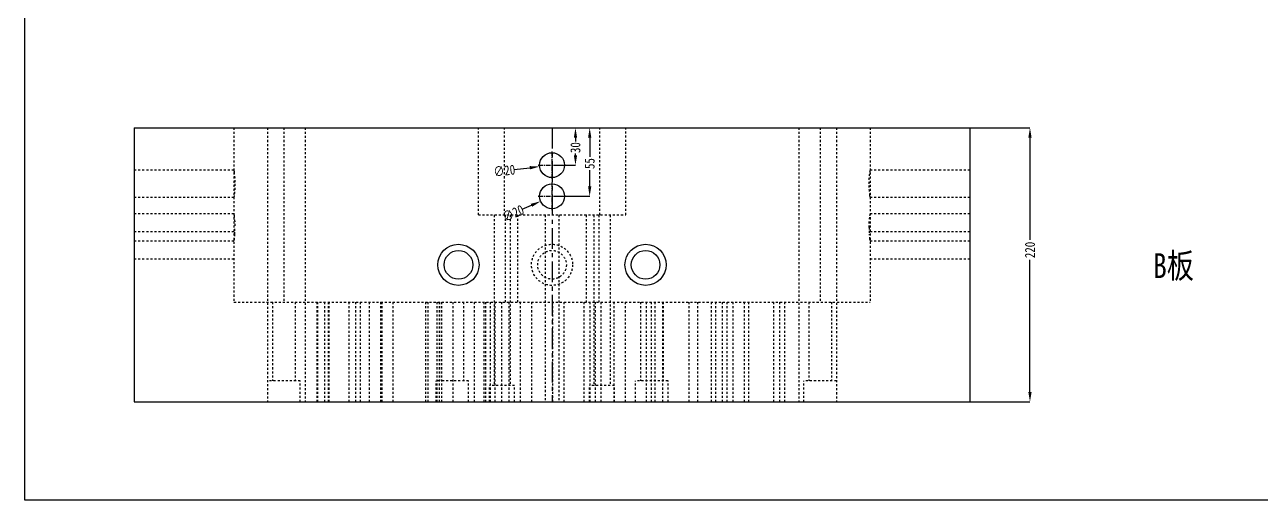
# Model space of a CAD drawing. Header units: millimetres. Extents: x 1803 to 4269, y -6912 to 1836.
# Drawn here: x 2396 to 3388, y -4759 to -4377 of the extents above; entities that cross this region are included whole.
import ezdxf

# ---------------------------------------------------------------- set-up
doc = ezdxf.new("R2010")
doc.units = ezdxf.units.MM
doc.header["$LTSCALE"] = 16.335
doc.header["$PDMODE"] = 3
doc.header["$PDSIZE"] = 0.3125
doc.linetypes.add('CENTER', pattern=[0.6, 0.375, -0.075, 0.075, -0.075])
doc.linetypes.add('HIDDEN', pattern=[0.2, 0.1, -0.1])
doc.layers.get('0').update_dxf_attribs({"linetype": 'CONTINUOUS'})
doc.layers.get('Defpoints').update_dxf_attribs({"linetype": 'CONTINUOUS'})
doc.layers.add('DEFAULT_2', color=8, linetype='HIDDEN')
doc.styles.get("Standard").update_dxf_attribs({"font": 'txt', "width": 0.8})
doc.dimstyles.new('11', dxfattribs={"dimtxt": 8, "dimasz": 8, "dimexe": 0, "dimexo": 0, "dimgap": 0, "dimtad": 0, "dimdsep": 46, "dimtxsty": 'Standard', "dimcen": 0, "dimclrd": 4, "dimclre": 4, "dimclrt": 6, "dimazin": 0, "dimtp": 0.01, "dimtm": 0.01, "dimtfac": 1, "dimtofl": 0, "dimtmove": 0, "dimatfit": 3, "dimfxl": 0, "dimtolj": 1, "dimarcsym": 0})

# ---------------------------------------------------------------- blocks, each defined once
blk = doc.blocks.new('*D863')
at = {"color": 4, "lineweight": -2}
blk.add_line((2795.31, -4525.49), (2802.63, -4522.28), dxfattribs=at)
at = {"color": 4}
blk.add_solid([(2802.1, -4521.06), (2803.17, -4523.5), (2809.96, -4519.07)], dxfattribs=at)
at = {"layer": 'Defpoints', "color": 0}
for p in [(2809.96, -4519.07), (2828.28, -4511.04)]:
    blk.add_point(p, dxfattribs=at)
at = {"color": 6, "insert": (2787.98, -4528.7), "char_height": 8, "attachment_point": 5, "rotation": 23.66296}
blk.add_mtext('\\A1;∅20', dxfattribs=at)
blk = doc.blocks.new('*D864')
at = {"color": 4, "lineweight": -2}
blk.add_line((2788.83, -4493.57), (2801.24, -4492.13), dxfattribs=at)
at = {"color": 4}
blk.add_solid([(2801.09, -4490.81), (2801.39, -4493.46), (2809.19, -4491.21)], dxfattribs=at)
at = {"layer": 'Defpoints', "color": 0}
for p in [(2829.05, -4488.9), (2809.19, -4491.21)]:
    blk.add_point(p, dxfattribs=at)
at = {"color": 6, "insert": (2780.88, -4494.5), "char_height": 8, "attachment_point": 5, "rotation": 6.62386}
blk.add_mtext('\\A1;∅20', dxfattribs=at)
blk = doc.blocks.new('*D865')
at = {"color": 4, "lineweight": -2}
for p, q in [((2826.5, -4460.06), (2837.91, -4460.06)), ((2837.91, -4468.06), (2837.91, -4471.19)), ((2837.91, -4482.06), (2837.91, -4480.79)), ((2821.58, -4490.06), (2837.91, -4490.06))]:
    blk.add_line(p, q, dxfattribs=at)
at = {"color": 4}
for points in [[(2836.58, -4468.06), (2839.24, -4468.06), (2837.91, -4460.06)], [(2836.58, -4482.06), (2839.24, -4482.06), (2837.91, -4490.06)]]:
    blk.add_solid(points, dxfattribs=at)
at = {"layer": 'Defpoints', "color": 0}
for p in [(2826.5, -4460.06), (2837.91, -4460.06), (2821.58, -4490.06)]:
    blk.add_point(p, dxfattribs=at)
at = {"color": 6, "insert": (2837.91, -4475.99), "char_height": 8, "attachment_point": 5, "rotation": 90}
blk.add_mtext('\\A1;30', dxfattribs=at)
blk = doc.blocks.new('*D866')
at = {"color": 4, "lineweight": -2}
for p, q in [((2826.5, -4460.06), (2849.32, -4460.06)), ((2849.32, -4468.06), (2849.32, -4483.44)), ((2849.32, -4507.06), (2849.32, -4494.1)), ((2823.35, -4515.06), (2849.32, -4515.06))]:
    blk.add_line(p, q, dxfattribs=at)
at = {"color": 4}
for points in [[(2847.99, -4468.06), (2850.66, -4468.06), (2849.32, -4460.06)], [(2847.99, -4507.06), (2850.66, -4507.06), (2849.32, -4515.06)]]:
    blk.add_solid(points, dxfattribs=at)
at = {"layer": 'Defpoints', "color": 0}
for p in [(2826.5, -4460.06), (2823.35, -4515.06), (2849.32, -4515.06)]:
    blk.add_point(p, dxfattribs=at)
at = {"color": 6, "insert": (2849.32, -4488.77), "char_height": 8, "attachment_point": 5, "rotation": 90}
blk.add_mtext('\\A1;55', dxfattribs=at)
blk = doc.blocks.new('*D867')
at = {"color": 4, "lineweight": -2}
for p, q in [((3098.54, -4460.06), (3202.34, -4460.06)), ((3202.34, -4468.06), (3202.34, -4550.11)), ((3202.34, -4672.06), (3202.34, -4566.11)), ((3130.72, -4680.06), (3202.34, -4680.06))]:
    blk.add_line(p, q, dxfattribs=at)
at = {"color": 4}
for points in [[(3201, -4468.06), (3203.67, -4468.06), (3202.34, -4460.06)], [(3201, -4672.06), (3203.67, -4672.06), (3202.34, -4680.06)]]:
    blk.add_solid(points, dxfattribs=at)
at = {"layer": 'Defpoints', "color": 0}
for p in [(3098.54, -4460.06), (3130.72, -4680.06), (3202.34, -4680.06)]:
    blk.add_point(p, dxfattribs=at)
at = {"color": 6, "insert": (3202.34, -4558.11), "char_height": 8, "attachment_point": 5, "rotation": 90}
blk.add_mtext('\\A1;220', dxfattribs=at)

msp = doc.modelspace()

# ---------------------------------------------------------------- linework, layer by layer
at = {"color": 7, "linetype": 'Continuous'}
for p, q in [((2484.12, -4460.057), (2484.12, -4680.057)), ((2484.12, -4460.057), (3154.12, -4460.057)), ((3154.12, -4460.057), (3154.12, -4680.057)), ((2484.12, -4680.057), (3154.12, -4680.057))]:
    msp.add_line(p, q, dxfattribs=at)
at = {"color": 1, "linetype": 'CENTER', "ltscale": 2.7367}
msp.add_line((2819.12, -4460.057), (2819.12, -4680.057), dxfattribs=at)
at = {"color": 1, "linetype": 'CENTER', "ltscale": 0.621977}
for p, q in [((2819.12, -4501.057), (2819.12, -4479.057)), ((2808.12, -4490.057), (2830.12, -4490.057)), ((2819.12, -4526.057), (2819.12, -4504.057)), ((2808.12, -4515.057), (2830.12, -4515.057))]:
    msp.add_line(p, q, dxfattribs=at)
msp.add_lwpolyline([(2396.352, -3778.604), (3565.026, -3778.604), (3565.026, -4759.09), (2396.352, -4759.09)], close=True)
at = {"color": 7, "linetype": 'Continuous'}
for centre, radius in [((2819.12, -4490.057), 10), ((2819.12, -4515.057), 10), ((2744.12, -4570.057), 16.5), ((2744.12, -4570.057), 11.5), ((2894.12, -4570.057), 16.5), ((2894.12, -4570.057), 11.5)]:
    msp.add_circle(centre, radius, dxfattribs=at)
at = {"layer": 'DEFAULT_2', "color": 8, "linetype": 'HIDDEN'}
for p, q in [((2564.12, -4460.057), (2564.12, -4600.057)), ((2591.12, -4460.057), (2591.12, -4680.057)), ((2604.12, -4460.057), (2604.12, -4600.057)), ((2621.12, -4460.057), (2621.12, -4680.057)), ((2624.67, -4460.057), (2624.67, -4460.157)), ((2624.67, -4460.157), (2636.67, -4460.157)), ((2636.67, -4460.057), (2636.67, -4460.157)), ((2673.05, -4460.057), (2673.05, -4460.157)), ((2673.05, -4460.157), (2685.05, -4460.157)), ((2685.05, -4460.057), (2685.05, -4460.157)), ((2722.23, -4460.057), (2722.23, -4460.157)), ((2722.23, -4460.157), (2734.23, -4460.157)), ((2734.23, -4460.057), (2734.23, -4460.157)), ((2760.07, -4530.057), (2760.07, -4460.057)), ((2769.23, -4460.057), (2769.23, -4460.157)), ((2769.23, -4460.157), (2781.23, -4460.157)), ((2780.885, -4530.057), (2780.885, -4460.057)), ((2781.23, -4460.057), (2781.23, -4460.157)), ((2857.01, -4460.057), (2857.01, -4460.157)), ((2857.01, -4460.157), (2869.01, -4460.157)), ((2857.354, -4530.057), (2857.354, -4460.057)), ((2869.01, -4460.057), (2869.01, -4460.157)), ((2878.17, -4530.057), (2878.17, -4460.057)), ((2904.01, -4460.057), (2904.01, -4460.157)), ((2904.01, -4460.157), (2916.01, -4460.157)), ((2916.01, -4460.057), (2916.01, -4460.157)), ((2953.19, -4460.057), (2953.19, -4460.157)), ((2953.19, -4460.157), (2965.19, -4460.157)), ((2965.19, -4460.057), (2965.19, -4460.157)), ((3001.57, -4460.057), (3001.57, -4460.157)), ((3001.57, -4460.157), (3013.57, -4460.157)), ((3013.57, -4460.057), (3013.57, -4460.157)), ((3017.12, -4460.057), (3017.12, -4680.057)), ((3034.12, -4460.057), (3034.12, -4600.057)), ((3047.12, -4460.057), (3047.12, -4680.057)), ((3074.12, -4460.057), (3074.12, -4600.057)), ((2564.12, -4494.057), (2484.12, -4494.057)), ((3154.12, -4494.057), (3074.12, -4494.057)), ((2564.12, -4516.057), (2484.12, -4516.057)), ((3154.12, -4516.057), (3074.12, -4516.057)), ((2564.12, -4529.057), (2484.12, -4529.057)), ((2760.071, -4530.057), (2878.168, -4530.057)), ((2772.62, -4530.057), (2772.62, -4667.057)), ((2781.703, -4600.057), (2781.703, -4530.057)), ((2785.62, -4530.057), (2785.62, -4667.057)), ((2791.681, -4600.057), (2791.681, -4530.057)), ((2813.62, -4530.057), (2813.62, -4680.057)), ((2824.62, -4530.057), (2824.62, -4680.057)), ((2846.558, -4530.057), (2846.558, -4600.057)), ((2852.62, -4530.057), (2852.62, -4667.057)), ((2856.536, -4530.057), (2856.536, -4600.057)), ((2865.62, -4530.057), (2865.62, -4667.057)), ((3154.12, -4529.057), (3074.12, -4529.057)), ((2564.12, -4543.657), (2484.12, -4543.657)), ((3154.12, -4543.657), (3074.12, -4543.657)), ((2564.12, -4551.057), (2484.12, -4551.057)), ((3154.12, -4551.057), (3074.12, -4551.057)), ((2564.12, -4565.657), (2484.12, -4565.657)), ((3154.12, -4565.657), (3074.12, -4565.657)), ((2564.12, -4600.057), (3074.12, -4600.057)), ((2595.12, -4600.057), (2595.12, -4663.057)), ((2613.12, -4600.057), (2613.12, -4663.057)), ((2630.62, -4600.057), (2630.62, -4680.057)), ((2631.12, -4600.057), (2631.12, -4680.057)), ((2636.62, -4600.057), (2636.62, -4680.057)), ((2639.62, -4600.057), (2639.62, -4680.057)), ((2640.12, -4600.057), (2640.12, -4680.057)), ((2656.231, -4600.057), (2656.231, -4680.057)), ((2661.62, -4600.057), (2661.62, -4680.057)), ((2665.231, -4600.057), (2665.231, -4680.057)), ((2672.62, -4600.057), (2672.62, -4680.057)), ((2681.62, -4600.057), (2681.62, -4680.057)), ((2682.62, -4600.057), (2682.62, -4680.057)), ((2691.62, -4600.057), (2691.62, -4680.057)), ((2717.698, -4600.057), (2717.698, -4680.057)), ((2719.62, -4600.057), (2719.62, -4680.057)), ((2726.698, -4600.057), (2726.698, -4680.057)), ((2728.62, -4600.057), (2728.62, -4680.057)), ((2730.12, -4600.057), (2730.12, -4663.057)), ((2730.62, -4600.057), (2730.62, -4680.057)), ((2739.62, -4600.057), (2739.62, -4680.057)), ((2748.12, -4600.057), (2748.12, -4663.057)), ((2756.698, -4600.057), (2756.698, -4680.057)), ((2764.315, -4600.057), (2764.315, -4680.057)), ((2765.698, -4600.057), (2765.698, -4680.057)), ((2769.62, -4600.057), (2769.62, -4680.057)), ((2773.315, -4600.057), (2773.315, -4680.057)), ((2778.62, -4600.057), (2778.62, -4680.057)), ((2784.62, -4600.057), (2784.62, -4680.057)), ((2793.62, -4600.057), (2793.62, -4680.057)), ((2793.698, -4600.057), (2793.698, -4680.057)), ((2802.698, -4600.057), (2802.698, -4680.057)), ((2819.62, -4600.057), (2819.62, -4680.057)), ((2828.62, -4600.057), (2828.62, -4680.057)), ((2844.62, -4600.057), (2844.62, -4680.057)), ((2849.315, -4600.057), (2849.315, -4680.057)), ((2853.62, -4600.057), (2853.62, -4680.057)), ((2858.315, -4600.057), (2858.315, -4680.057)), ((2868.639, -4600.057), (2868.639, -4680.057)), ((2877.639, -4600.057), (2877.639, -4680.057)), ((2890.12, -4600.057), (2890.12, -4663.057)), ((2894.527, -4600.057), (2894.527, -4680.057)), ((2898.62, -4600.057), (2898.62, -4680.057)), ((2901.527, -4600.057), (2901.527, -4680.057)), ((2907.62, -4600.057), (2907.62, -4680.057)), ((2908.12, -4600.057), (2908.12, -4663.057)), ((2928.755, -4600.057), (2928.755, -4680.057)), ((2935.755, -4600.057), (2935.755, -4680.057)), ((2946.62, -4600.057), (2946.62, -4680.057)), ((2950.258, -4600.057), (2950.258, -4680.057)), ((2955.62, -4600.057), (2955.62, -4680.057)), ((2959.258, -4600.057), (2959.258, -4680.057)), ((2964.139, -4600.057), (2964.139, -4680.057)), ((2973.139, -4600.057), (2973.139, -4680.057)), ((2976.62, -4600.057), (2976.62, -4680.057)), ((2996.62, -4600.057), (2996.62, -4680.057)), ((3001.62, -4600.057), (3001.62, -4680.057)), ((3005.62, -4600.057), (3005.62, -4680.057)), ((3025.12, -4600.057), (3025.12, -4663.057)), ((3043.12, -4600.057), (3043.12, -4663.057)), ((2617.12, -4663.057), (2591.12, -4663.057)), ((2617.12, -4680.057), (2617.12, -4663.057)), ((2726.12, -4680.057), (2726.12, -4663.057)), ((2752.12, -4663.057), (2726.12, -4663.057)), ((2752.12, -4680.057), (2752.12, -4663.057)), ((2789.12, -4667.057), (2769.12, -4667.057)), ((2769.12, -4680.057), (2769.12, -4667.057)), ((2789.12, -4680.057), (2789.12, -4667.057)), ((2869.12, -4667.057), (2849.12, -4667.057)), ((2849.12, -4680.057), (2849.12, -4667.057)), ((2869.12, -4680.057), (2869.12, -4667.057)), ((2912.12, -4663.057), (2886.12, -4663.057)), ((2886.12, -4680.057), (2886.12, -4663.057)), ((2912.12, -4680.057), (2912.12, -4663.057)), ((3047.12, -4663.057), (3021.12, -4663.057)), ((3021.12, -4680.057), (3021.12, -4663.057))]:
    msp.add_line(p, q, dxfattribs=at)
for radius in [16.5, 11.5]:
    msp.add_circle((2819.12, -4570.057), radius, dxfattribs=at)
for centre, radius, start, end in [((2510.083, -4540.043), 54.845, 357.054555, 359.985756), ((3128.694, -4540.029), 55.382, 180.028478, 182.930682), ((2504.57, -4539.749), 60.365, 354.5231, 357.044152), ((3135.849, -4539.588), 62.55, 182.999416, 185.432335)]:
    msp.add_arc(centre, radius, start, end, dxfattribs=at)
for points, knots in [([(2564.12, -4494.474), (2564.12, -4494.545), (2564.132, -4494.912), (2564.17, -4495.278), (2564.202, -4495.573)], [0, 0, 0, 0, 0.1928028, 1, 1, 1, 1]), ([(2564.202, -4495.573), (2564.266, -4496.157), (2564.437, -4497.494), (2564.79, -4500.646), (2564.928, -4503.232), (2564.928, -4505.057)], [0, 0, 0, 0, 0.1851747, 0.4247276, 1, 1, 1, 1]), ([(3073.311, -4505.057), (3073.311, -4503.233), (3073.449, -4500.648), (3073.802, -4497.496), (3073.972, -4496.16), (3074.036, -4495.576)], [0, 0, 0, 0, 0.5752046, 0.8147583, 1, 1, 1, 1]), ([(3074.036, -4495.576), (3074.049, -4495.464), (3074.086, -4495.098), (3074.12, -4494.73), (3074.12, -4494.474)], [0, 0, 0, 0, 0.3061973, 1, 1, 1, 1]), ([(2564.928, -4505.057), (2564.928, -4506.883), (2564.79, -4509.47), (2564.437, -4512.623), (2564.266, -4513.96), (2564.202, -4514.544)], [0, 0, 0, 0, 0.5753813, 0.8149134, 1, 1, 1, 1]), ([(3074.037, -4514.544), (3073.973, -4513.96), (3073.802, -4512.623), (3073.449, -4509.47), (3073.311, -4506.883), (3073.311, -4505.057)], [0, 0, 0, 0, 0.185095, 0.4246289, 1, 1, 1, 1]), ([(2564.202, -4514.544), (2564.19, -4514.655), (2564.152, -4515.02), (2564.12, -4515.386), (2564.12, -4515.64)], [0, 0, 0, 0, 0.3060462, 1, 1, 1, 1]), ([(3074.12, -4515.64), (3074.12, -4515.569), (3074.107, -4515.203), (3074.069, -4514.838), (3074.037, -4514.544)], [0, 0, 0, 0, 0.1928848, 1, 1, 1, 1]), ([(2564.12, -4529.474), (2564.12, -4529.545), (2564.132, -4529.912), (2564.17, -4530.278), (2564.202, -4530.573)], [0, 0, 0, 0, 0.1928028, 1, 1, 1, 1]), ([(2564.202, -4530.573), (2564.266, -4531.157), (2564.437, -4532.494), (2564.79, -4535.646), (2564.928, -4538.232), (2564.928, -4540.057)], [0, 0, 0, 0, 0.1851747, 0.4247276, 1, 1, 1, 1]), ([(3073.311, -4540.057), (3073.311, -4538.233), (3073.449, -4535.648), (3073.802, -4532.496), (3073.972, -4531.16), (3074.036, -4530.576)], [0, 0, 0, 0, 0.5752046, 0.8147583, 1, 1, 1, 1]), ([(3074.036, -4530.576), (3074.049, -4530.464), (3074.086, -4530.098), (3074.12, -4529.73), (3074.12, -4529.474)], [0, 0, 0, 0, 0.3061973, 1, 1, 1, 1]), ([(2564.202, -4549.544), (2564.19, -4549.655), (2564.152, -4550.02), (2564.12, -4550.386), (2564.12, -4550.64)], [0, 0, 0, 0, 0.3060462, 1, 1, 1, 1]), ([(2564.66, -4545.51), (2564.588, -4546.27), (2564.438, -4547.615), (2564.266, -4548.958), (2564.202, -4549.544)], [0, 0, 0, 0, 0.5642194, 1, 1, 1, 1]), ([(3074.037, -4549.544), (3073.973, -4548.957), (3073.801, -4547.615), (3073.651, -4546.27), (3073.579, -4545.51)], [0, 0, 0, 0, 0.435788, 1, 1, 1, 1]), ([(3074.12, -4550.64), (3074.12, -4550.569), (3074.107, -4550.203), (3074.069, -4549.838), (3074.037, -4549.544)], [0, 0, 0, 0, 0.1928848, 1, 1, 1, 1])]:
    msp.add_open_spline(points, degree=3, knots=knots, dxfattribs=at)

# ---------------------------------------------------------------- texts
at = {"insert": (3301.131, -4560.747), "char_height": 20, "width": 145.38538, "attachment_point": 1}
msp.add_mtext('{\\fSimSun|b0|i0|c134|p2;B板}', dxfattribs=at)

# ---------------------------------------------------------------- dimensions: what is measured, and where the dimension line sits
for base, p1, p2, picture, middle in [((2837.909, -4460.057), (2821.577, -4490.057), (2826.497, -4460.057), '*D865', (2837.909, -4475.99)), ((2849.322, -4515.057), (2826.497, -4460.057), (2823.348, -4515.057), '*D866', (2849.322, -4488.769)), ((3202.335, -4680.057), (3098.539, -4460.057), (3130.724, -4680.057), '*D867', (3202.335, -4558.107))]:
    dim = msp.add_linear_dim(base=base, p1=p1, p2=p2, angle=90, dimstyle='11', override={"dimfxl": 1.25, "dimarcsym": 1})
    dim.commit()
    dim.dimension.update_dxf_attribs({"geometry": picture, "text_midpoint": middle, "dimtype": 160})
dim = msp.add_diameter_dim_2p(p1=(2829.053, -4488.903), p2=(2809.186, -4491.21), dimstyle='11', override={"dimfxl": 1.25, "dimarcsym": 1})
dim.commit()
dim.dimension.update_dxf_attribs({"geometry": '*D864', "text_midpoint": (2780.885, -4494.497), "dimtype": 163})
dim = msp.add_diameter_dim_2p(p1=(2828.279, -4511.043), p2=(2809.96, -4519.071), dimstyle='11', override={"dimfxl": 1.25, "dimarcsym": 1})
dim.commit()
dim.dimension.update_dxf_attribs({"geometry": '*D863', "text_midpoint": (2787.978, -4528.703)})

doc.saveas('drawing.dxf')
